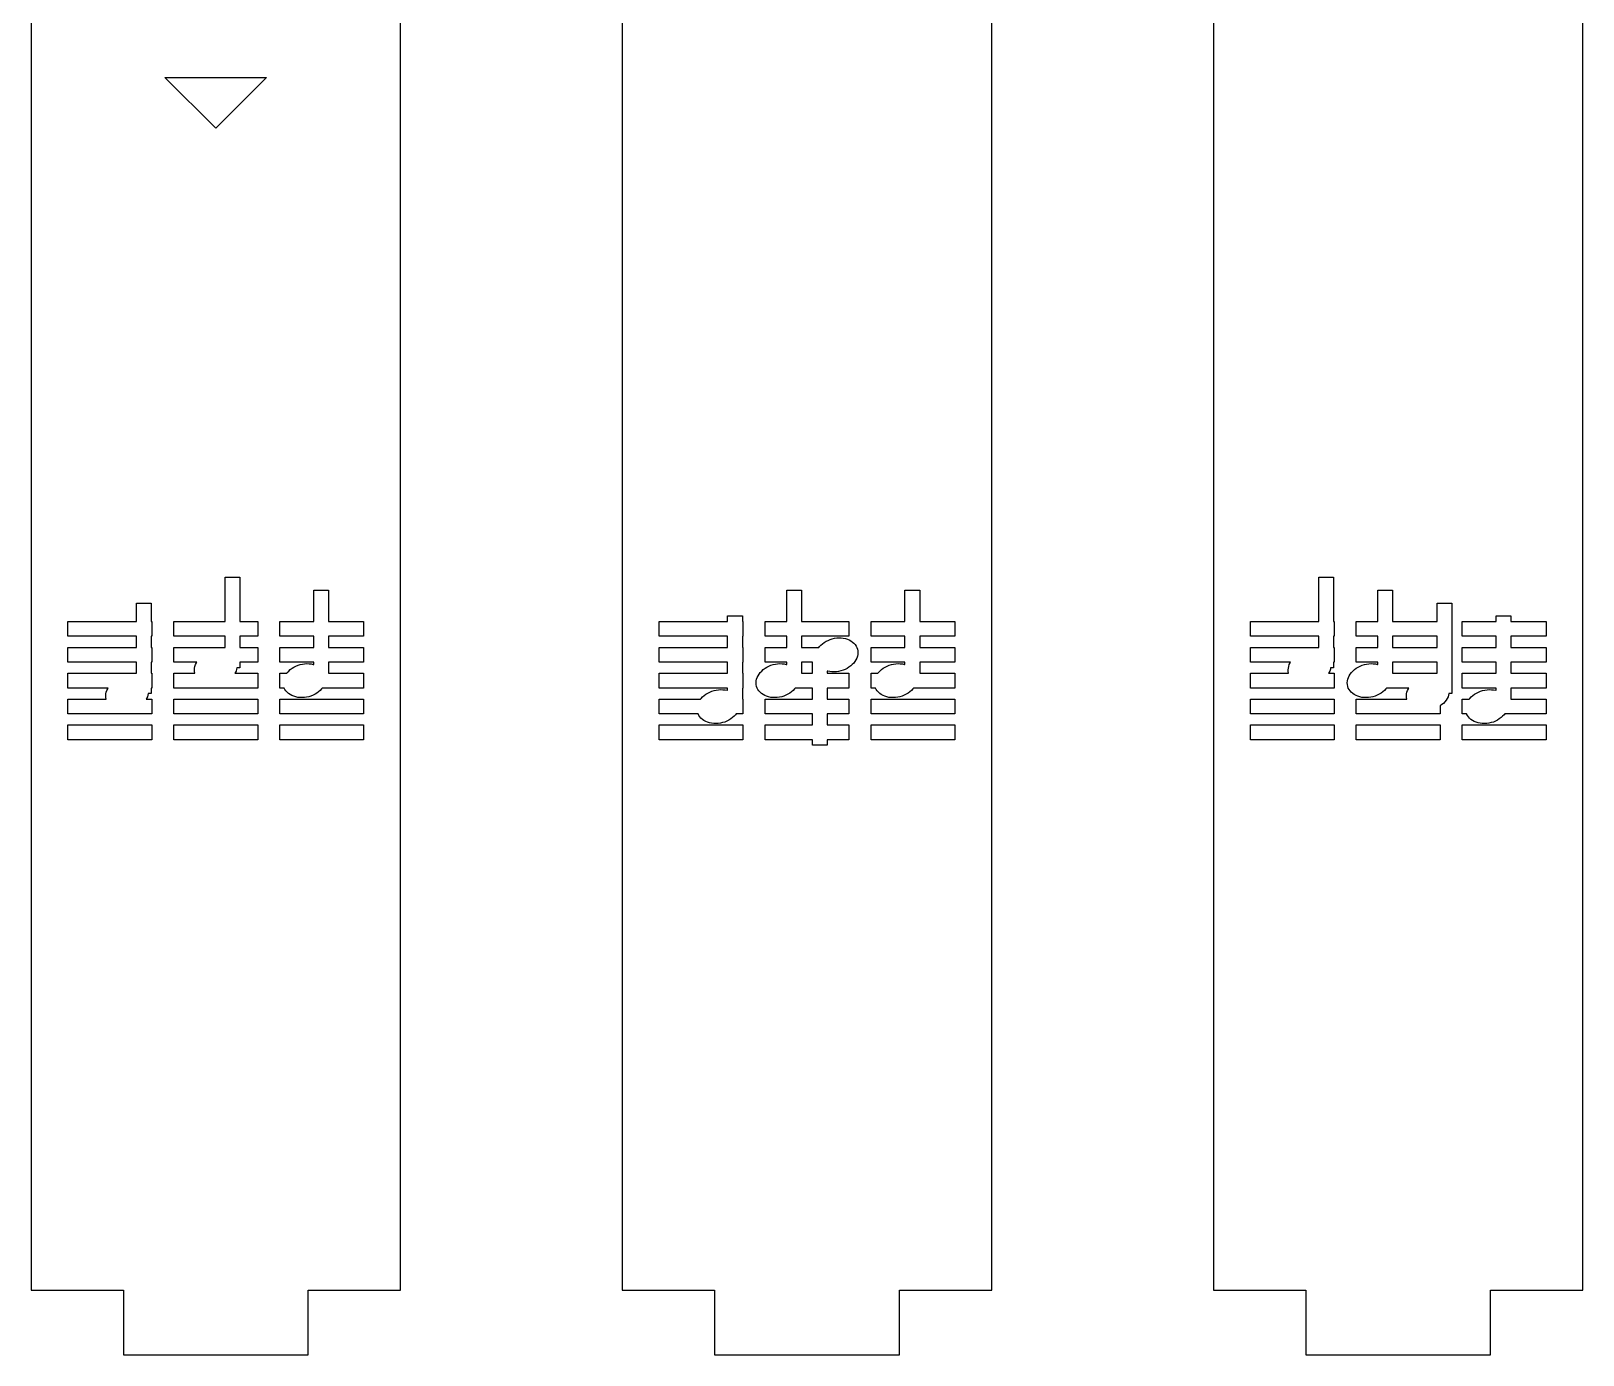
# Model space of a CAD drawing. Header units: metres. Extents: x -12 to 180, y -1275 to 154.
# Drawn here: x 0 to 84, y -1158.5 to -1086.9 of the extents above; entities that cross this region are included whole.
import ezdxf

# ---------------------------------------------------------------- set-up
doc = ezdxf.new("R2010")
doc.units = ezdxf.units.M

msp = doc.modelspace()

# ---------------------------------------------------------------- linework, layer by layer
for p, q in [((0, -1005.03), (0, -1155.03)), ((20, -1155.03), (20, -1005.03)), ((32, -1005.03), (32, -1155.03)), ((52, -1155.03), (52, -1005.03)), ((64, -1005.03), (64, -1155.03)), ((84, -1155.03), (84, -1005.03)), ((7.25, -1089.38), (12.75, -1089.38)), ((10, -1092.13), (7.25, -1089.38)), ((12.75, -1089.38), (10, -1092.13)), ((10.5, -1118.83), (10.5, -1116.43)), ((10.5, -1116.43), (11.3, -1116.43)), ((11.3, -1116.43), (11.3, -1118.83)), ((15.3, -1118.83), (15.3, -1117.13)), ((15.3, -1117.13), (16.1, -1117.13)), ((16.1, -1117.13), (16.1, -1118.83)), ((40.9, -1118.83), (40.9, -1117.13)), ((40.9, -1117.13), (41.7, -1117.13)), ((41.7, -1117.13), (41.7, -1118.83)), ((47.3, -1118.83), (47.3, -1117.13)), ((47.3, -1117.13), (48.1, -1117.13)), ((48.1, -1117.13), (48.1, -1118.83)), ((69.7, -1118.83), (69.7, -1116.43)), ((69.7, -1116.43), (70.5, -1116.43)), ((70.5, -1116.43), (70.5, -1118.83)), ((72.9, -1118.83), (72.9, -1117.13)), ((72.9, -1117.13), (73.7, -1117.13)), ((73.7, -1117.13), (73.7, -1118.83)), ((5.70001, -1118.83), (5.70001, -1117.83)), ((5.70001, -1117.83), (6.5, -1117.83)), ((6.5, -1117.83), (6.5, -1118.83)), ((76.1, -1118.83), (76.1, -1117.83)), ((76.1, -1117.83), (76.9, -1117.83)), ((76.9, -1117.83), (76.9, -1122.73)), ((2, -1119.63), (2, -1118.83)), ((2, -1118.83), (5.70001, -1118.83)), ((6.5, -1118.83), (6.53334, -1118.83)), ((6.53334, -1118.83), (6.53334, -1119.63)), ((7.73334, -1119.63), (7.73334, -1118.83)), ((7.73334, -1118.83), (10.5, -1118.83)), ((11.3, -1118.83), (12.2667, -1118.83)), ((12.2667, -1118.83), (12.2667, -1119.63)), ((13.4667, -1119.63), (13.4667, -1118.83)), ((13.4667, -1118.83), (15.3, -1118.83)), ((16.1, -1118.83), (18, -1118.83)), ((18, -1118.83), (18, -1119.63)), ((34, -1119.63), (34, -1118.83)), ((34, -1118.83), (37.7, -1118.83)), ((37.7, -1118.83), (37.7, -1118.53)), ((37.7, -1118.53), (38.5, -1118.53)), ((38.5, -1118.53), (38.5, -1118.83)), ((38.5, -1118.83), (38.5333, -1118.83)), ((38.5333, -1118.83), (38.5333, -1119.63)), ((39.7333, -1119.63), (39.7333, -1118.83)), ((39.7333, -1118.83), (40.9, -1118.83)), ((41.7, -1118.83), (44.2667, -1118.83)), ((44.2667, -1118.83), (44.2667, -1119.63)), ((45.4667, -1119.63), (45.4667, -1118.83)), ((45.4667, -1118.83), (47.3, -1118.83)), ((48.1, -1118.83), (50, -1118.83)), ((50, -1118.83), (50, -1119.63)), ((66, -1119.63), (66, -1118.83)), ((66, -1118.83), (69.7, -1118.83)), ((70.5, -1118.83), (70.5333, -1118.83)), ((70.5333, -1118.83), (70.5333, -1119.63)), ((71.7333, -1119.63), (71.7333, -1118.83)), ((71.7333, -1118.83), (72.9, -1118.83)), ((73.7, -1118.83), (76.1, -1118.83)), ((77.4667, -1119.63), (77.4667, -1118.83)), ((77.4667, -1118.83), (79.3, -1118.83)), ((79.3, -1118.83), (79.3, -1118.53)), ((79.3, -1118.53), (80.1, -1118.53)), ((80.1, -1118.53), (80.1, -1118.83)), ((80.1, -1118.83), (82, -1118.83)), ((82, -1118.83), (82, -1119.63)), ((5.70001, -1119.63), (2, -1119.63)), ((5.70001, -1120.23), (5.70001, -1119.63)), ((6.53334, -1119.63), (6.5, -1119.63)), ((6.5, -1119.63), (6.5, -1120.23)), ((10.5, -1119.63), (7.73334, -1119.63)), ((10.5, -1120.23), (10.5, -1119.63)), ((12.2667, -1119.63), (11.3, -1119.63)), ((11.3, -1119.63), (11.3, -1120.23)), ((15.3, -1119.63), (13.4667, -1119.63)), ((15.3, -1120.23), (15.3, -1119.63)), ((18, -1119.63), (16.1, -1119.63)), ((16.1, -1119.63), (16.1, -1120.23)), ((37.7, -1119.63), (34, -1119.63)), ((37.7, -1120.23), (37.7, -1119.63)), ((38.5333, -1119.63), (38.5, -1119.63)), ((38.5, -1119.63), (38.5, -1120.23)), ((40.9, -1119.63), (39.7333, -1119.63)), ((40.9, -1120.23), (40.9, -1119.63)), ((44.2667, -1119.63), (41.7, -1119.63)), ((41.7, -1119.63), (41.7, -1120.23)), ((43.4865, -1119.74), (43.6071, -1119.72)), ((43.6071, -1119.72), (43.7277, -1119.71)), ((43.7277, -1119.71), (43.8468, -1119.72)), ((43.8468, -1119.72), (43.9633, -1119.73)), ((47.3, -1119.63), (45.4667, -1119.63)), ((47.3, -1120.23), (47.3, -1119.63)), ((50, -1119.63), (48.1, -1119.63)), ((48.1, -1119.63), (48.1, -1120.23)), ((69.7, -1119.63), (66, -1119.63)), ((69.7, -1120.23), (69.7, -1119.63)), ((70.5333, -1119.63), (70.5, -1119.63)), ((70.5, -1119.63), (70.5, -1120.23)), ((72.9, -1119.63), (71.7333, -1119.63)), ((72.9, -1120.23), (72.9, -1119.63)), ((76.1, -1119.63), (73.7, -1119.63)), ((73.7, -1119.63), (73.7, -1120.23)), ((76.1, -1120.23), (76.1, -1119.63)), ((79.3, -1119.63), (77.4667, -1119.63)), ((79.3, -1120.23), (79.3, -1119.63)), ((82, -1119.63), (80.1, -1119.63)), ((80.1, -1119.63), (80.1, -1120.23)), ((2, -1121.03), (2, -1120.23)), ((2, -1120.23), (5.70001, -1120.23)), ((6.5, -1120.23), (6.53334, -1120.23)), ((6.53334, -1120.23), (6.53334, -1121.03)), ((7.73334, -1121.03), (7.73334, -1120.23)), ((7.73334, -1120.23), (10.5, -1120.23)), ((11.3, -1120.23), (12.2667, -1120.23)), ((12.2667, -1120.23), (12.2667, -1121.03)), ((13.4667, -1121.03), (13.4667, -1120.23)), ((13.4667, -1120.23), (15.3, -1120.23)), ((16.1, -1120.23), (18, -1120.23)), ((18, -1120.23), (18, -1121.03)), ((34, -1121.03), (34, -1120.23)), ((34, -1120.23), (37.7, -1120.23)), ((38.5, -1120.23), (38.5333, -1120.23)), ((38.5333, -1120.23), (38.5333, -1121.03)), ((39.7333, -1121.03), (39.7333, -1120.23)), ((39.7333, -1120.23), (40.9, -1120.23)), ((41.7, -1120.23), (42.6375, -1120.23)), ((42.6375, -1120.23), (42.6707, -1120.19)), ((42.6707, -1120.19), (42.7473, -1120.11)), ((42.7473, -1120.11), (42.8332, -1120.03)), ((42.8332, -1120.03), (42.9275, -1119.96)), ((42.9275, -1119.96), (43.0292, -1119.9)), ((43.0292, -1119.9), (43.1372, -1119.85)), ((43.1372, -1119.85), (43.2502, -1119.8)), ((43.2502, -1119.8), (43.3671, -1119.76)), ((43.3671, -1119.76), (43.4865, -1119.74)), ((43.9633, -1119.73), (44.0758, -1119.75)), ((44.0758, -1119.75), (44.1831, -1119.78)), ((44.1831, -1119.78), (44.284, -1119.83)), ((44.284, -1119.83), (44.3774, -1119.88)), ((44.3774, -1119.88), (44.4622, -1119.94)), ((44.4622, -1119.94), (44.5377, -1120)), ((44.5377, -1120), (44.6028, -1120.08)), ((44.6028, -1120.08), (44.657, -1120.16)), ((44.657, -1120.16), (44.6996, -1120.24)), ((44.6996, -1120.24), (44.7301, -1120.33)), ((44.7301, -1120.33), (44.7483, -1120.42)), ((44.7538, -1120.52), (44.7468, -1120.61)), ((44.7483, -1120.42), (44.7538, -1120.52)), ((45.4667, -1121.03), (45.4667, -1120.23)), ((45.4667, -1120.23), (47.3, -1120.23)), ((48.1, -1120.23), (50, -1120.23)), ((50, -1120.23), (50, -1121.03)), ((66, -1121.03), (66, -1120.23)), ((66, -1120.23), (69.7, -1120.23)), ((70.5, -1120.23), (70.5333, -1120.23)), ((70.5333, -1120.23), (70.5333, -1121.03)), ((71.7333, -1121.03), (71.7333, -1120.23)), ((71.7333, -1120.23), (72.9, -1120.23)), ((73.7, -1120.23), (76.1, -1120.23)), ((77.4667, -1121.03), (77.4667, -1120.23)), ((77.4667, -1120.23), (79.3, -1120.23)), ((80.1, -1120.23), (82, -1120.23)), ((82, -1120.23), (82, -1121.03)), ((5.70001, -1121.03), (2, -1121.03)), ((5.70001, -1121.63), (5.70001, -1121.03)), ((6.53334, -1121.03), (6.5, -1121.03)), ((6.5, -1121.03), (6.5, -1121.63)), ((8.9696, -1121.03), (7.73334, -1121.03)), ((8.84615, -1121.45), (8.85321, -1121.35)), ((8.85321, -1121.35), (8.87283, -1121.26)), ((8.87283, -1121.26), (8.90482, -1121.16)), ((8.90482, -1121.16), (8.94879, -1121.07)), ((8.94879, -1121.07), (8.9696, -1121.03)), ((11.1429, -1121.33), (11.1272, -1121.41)), ((11.3, -1121.33), (11.1429, -1121.33)), ((12.2667, -1121.03), (11.3, -1121.03)), ((11.3, -1121.03), (11.3, -1121.33)), ((15.3, -1121.03), (13.4667, -1121.03)), ((14.0332, -1121.43), (14.1275, -1121.36)), ((14.1275, -1121.36), (14.2292, -1121.3)), ((14.2292, -1121.3), (14.3372, -1121.25)), ((14.3372, -1121.25), (14.4502, -1121.2)), ((14.4502, -1121.2), (14.5671, -1121.16)), ((14.5671, -1121.16), (14.6865, -1121.14)), ((14.6865, -1121.14), (14.8071, -1121.12)), ((14.8071, -1121.12), (14.9277, -1121.11)), ((14.9277, -1121.11), (15.0468, -1121.12)), ((15.0468, -1121.12), (15.1633, -1121.13)), ((15.1633, -1121.13), (15.2758, -1121.15)), ((15.2758, -1121.15), (15.3, -1121.16)), ((15.3, -1121.16), (15.3, -1121.03)), ((18, -1121.03), (16.1, -1121.03)), ((16.1, -1121.03), (16.1, -1121.63)), ((37.7, -1121.03), (34, -1121.03)), ((37.7, -1121.63), (37.7, -1121.03)), ((38.5333, -1121.03), (38.5, -1121.03)), ((38.5, -1121.03), (38.5, -1121.63)), ((39.6332, -1121.43), (39.7276, -1121.36)), ((39.7276, -1121.36), (39.8293, -1121.3)), ((40.9, -1121.03), (39.7333, -1121.03)), ((39.8293, -1121.3), (39.9372, -1121.25)), ((39.9372, -1121.25), (40.0502, -1121.2)), ((40.0502, -1121.2), (40.1671, -1121.16)), ((40.1671, -1121.16), (40.2865, -1121.14)), ((40.2865, -1121.14), (40.4071, -1121.12)), ((40.4071, -1121.12), (40.5277, -1121.11)), ((40.5277, -1121.11), (40.6469, -1121.12)), ((40.6469, -1121.12), (40.7633, -1121.13)), ((40.7633, -1121.13), (40.8758, -1121.15)), ((40.8758, -1121.15), (40.9, -1121.16)), ((40.9, -1121.16), (40.9, -1121.03)), ((42.3, -1121.03), (41.7, -1121.03)), ((41.7, -1121.03), (41.7, -1121.63)), ((42.3, -1121.63), (42.3, -1121.03)), ((44.1707, -1121.37), (44.0628, -1121.42)), ((44.2724, -1121.3), (44.1707, -1121.37)), ((44.3668, -1121.23), (44.2724, -1121.3)), ((44.4527, -1121.16), (44.3668, -1121.23)), ((44.5293, -1121.08), (44.4527, -1121.16)), ((44.5957, -1120.99), (44.5293, -1121.08)), ((44.6512, -1120.9), (44.5957, -1120.99)), ((44.6952, -1120.81), (44.6512, -1120.9)), ((44.7272, -1120.71), (44.6952, -1120.81)), ((44.7468, -1120.61), (44.7272, -1120.71)), ((47.3, -1121.03), (45.4667, -1121.03)), ((46.0332, -1121.43), (46.1275, -1121.36)), ((46.1275, -1121.36), (46.2292, -1121.3)), ((46.2292, -1121.3), (46.3372, -1121.25)), ((46.3372, -1121.25), (46.4502, -1121.2)), ((46.4502, -1121.2), (46.5671, -1121.16)), ((46.5671, -1121.16), (46.6865, -1121.14)), ((46.6865, -1121.14), (46.8071, -1121.12)), ((46.8071, -1121.12), (46.9277, -1121.11)), ((46.9277, -1121.11), (47.0468, -1121.12)), ((47.0468, -1121.12), (47.1633, -1121.13)), ((47.1633, -1121.13), (47.2758, -1121.15)), ((47.2758, -1121.15), (47.3, -1121.16)), ((47.3, -1121.16), (47.3, -1121.03)), ((50, -1121.03), (48.1, -1121.03)), ((48.1, -1121.03), (48.1, -1121.63)), ((68.1696, -1121.03), (66, -1121.03)), ((68.0462, -1121.45), (68.0532, -1121.35)), ((68.0532, -1121.35), (68.0728, -1121.26)), ((68.0728, -1121.26), (68.1048, -1121.16)), ((68.1048, -1121.16), (68.1488, -1121.07)), ((68.1488, -1121.07), (68.1696, -1121.03)), ((70.3429, -1121.33), (70.3272, -1121.41)), ((70.5, -1121.33), (70.3429, -1121.33)), ((70.5333, -1121.03), (70.5, -1121.03)), ((70.5, -1121.03), (70.5, -1121.33)), ((71.6332, -1121.43), (71.7276, -1121.36)), ((71.7276, -1121.36), (71.8293, -1121.3)), ((72.9, -1121.03), (71.7333, -1121.03)), ((71.8293, -1121.3), (71.9372, -1121.25)), ((71.9372, -1121.25), (72.0502, -1121.2)), ((72.0502, -1121.2), (72.1671, -1121.16)), ((72.1671, -1121.16), (72.2865, -1121.14)), ((72.2865, -1121.14), (72.4071, -1121.12)), ((72.4071, -1121.12), (72.5277, -1121.11)), ((72.5277, -1121.11), (72.6469, -1121.12)), ((72.6469, -1121.12), (72.7633, -1121.13)), ((72.7633, -1121.13), (72.8758, -1121.15)), ((72.8758, -1121.15), (72.9, -1121.16)), ((72.9, -1121.16), (72.9, -1121.03)), ((76.1, -1121.03), (73.7, -1121.03)), ((73.7, -1121.03), (73.7, -1121.63)), ((76.1, -1121.63), (76.1, -1121.03)), ((79.3, -1121.03), (77.4667, -1121.03)), ((79.3, -1121.63), (79.3, -1121.03)), ((82, -1121.03), (80.1, -1121.03)), ((80.1, -1121.03), (80.1, -1121.63)), ((2, -1122.43), (2, -1121.63)), ((2, -1121.63), (5.70001, -1121.63)), ((6.5, -1121.63), (6.53334, -1121.63)), ((6.53334, -1121.63), (6.53334, -1122.43)), ((7.73334, -1122.43), (7.73334, -1121.63)), ((7.73334, -1121.63), (8.86932, -1121.63)), ((8.85172, -1121.54), (8.84615, -1121.45)), ((8.86932, -1121.63), (8.85172, -1121.54)), ((11.0512, -1121.6), (11.0304, -1121.63)), ((11.0304, -1121.63), (12.2667, -1121.63)), ((11.0952, -1121.51), (11.0512, -1121.6)), ((11.1272, -1121.41), (11.0952, -1121.51)), ((12.2667, -1121.63), (12.2667, -1122.43)), ((13.4667, -1122.43), (13.4667, -1121.63)), ((13.4667, -1121.63), (13.8374, -1121.63)), ((13.8374, -1121.63), (13.8707, -1121.59)), ((13.8707, -1121.59), (13.9473, -1121.51)), ((13.9473, -1121.51), (14.0332, -1121.43)), ((16.1, -1121.63), (18, -1121.63)), ((18, -1121.63), (18, -1122.43)), ((34, -1122.43), (34, -1121.63)), ((34, -1121.63), (37.7, -1121.63)), ((38.5, -1121.63), (38.5333, -1121.63)), ((38.5333, -1121.63), (38.5333, -1122.43)), ((39.2462, -1122.15), (39.2532, -1122.05)), ((39.2517, -1122.24), (39.2462, -1122.15)), ((39.2699, -1122.34), (39.2517, -1122.24)), ((39.2532, -1122.05), (39.2728, -1121.96)), ((39.2728, -1121.96), (39.3048, -1121.86)), ((39.3048, -1121.86), (39.3488, -1121.77)), ((39.3488, -1121.77), (39.4043, -1121.68)), ((39.4043, -1121.68), (39.4707, -1121.59)), ((39.4707, -1121.59), (39.5473, -1121.51)), ((39.5473, -1121.51), (39.6332, -1121.43)), ((41.7, -1121.63), (42.3, -1121.63)), ((43.1242, -1121.51), (43.1, -1121.51)), ((43.1, -1121.51), (43.1, -1121.63)), ((43.1, -1121.63), (44.2667, -1121.63)), ((43.2367, -1121.54), (43.1242, -1121.51)), ((43.3531, -1121.55), (43.2367, -1121.54)), ((43.4723, -1121.55), (43.3531, -1121.55)), ((43.5929, -1121.55), (43.4723, -1121.55)), ((43.7135, -1121.53), (43.5929, -1121.55)), ((43.8329, -1121.5), (43.7135, -1121.53)), ((43.9498, -1121.47), (43.8329, -1121.5)), ((44.0628, -1121.42), (43.9498, -1121.47)), ((44.2667, -1121.63), (44.2667, -1122.43)), ((45.4667, -1122.43), (45.4667, -1121.63)), ((45.4667, -1121.63), (45.8374, -1121.63)), ((45.8374, -1121.63), (45.8707, -1121.59)), ((45.8707, -1121.59), (45.9473, -1121.51)), ((45.9473, -1121.51), (46.0332, -1121.43)), ((48.1, -1121.63), (50, -1121.63)), ((50, -1121.63), (50, -1122.43)), ((66, -1122.43), (66, -1121.63)), ((66, -1121.63), (68.0693, -1121.63)), ((68.0517, -1121.54), (68.0462, -1121.45)), ((68.0693, -1121.63), (68.0517, -1121.54)), ((70.2512, -1121.6), (70.2304, -1121.63)), ((70.2304, -1121.63), (70.5333, -1121.63)), ((70.2952, -1121.51), (70.2512, -1121.6)), ((70.3272, -1121.41), (70.2952, -1121.51)), ((70.5333, -1121.63), (70.5333, -1122.43)), ((71.2462, -1122.15), (71.2532, -1122.05)), ((71.2517, -1122.24), (71.2462, -1122.15)), ((71.2699, -1122.34), (71.2517, -1122.24)), ((71.2532, -1122.05), (71.2728, -1121.96)), ((71.2728, -1121.96), (71.3048, -1121.86)), ((71.3048, -1121.86), (71.3488, -1121.77)), ((71.3488, -1121.77), (71.4043, -1121.68)), ((71.4043, -1121.68), (71.4707, -1121.59)), ((71.4707, -1121.59), (71.5473, -1121.51)), ((71.5473, -1121.51), (71.6332, -1121.43)), ((73.7, -1121.63), (76.1, -1121.63)), ((77.4667, -1122.43), (77.4667, -1121.63)), ((77.4667, -1121.63), (79.3, -1121.63)), ((80.1, -1121.63), (82, -1121.63)), ((82, -1121.63), (82, -1122.43)), ((4.16962, -1122.43), (2, -1122.43)), ((2, -1123.83), (2, -1123.03)), ((2, -1123.03), (4.06934, -1123.03)), ((4.04616, -1122.85), (4.05322, -1122.75)), ((4.05173, -1122.94), (4.04616, -1122.85)), ((4.06934, -1123.03), (4.05173, -1122.94)), ((4.05322, -1122.75), (4.07285, -1122.66)), ((4.07285, -1122.66), (4.10483, -1122.56)), ((4.10483, -1122.56), (4.1488, -1122.47)), ((4.1488, -1122.47), (4.16962, -1122.43)), ((6.25122, -1123), (6.23041, -1123.03)), ((6.23041, -1123.03), (6.53334, -1123.03)), ((6.2952, -1122.91), (6.25122, -1123)), ((6.32718, -1122.81), (6.2952, -1122.91)), ((6.34286, -1122.73), (6.32718, -1122.81)), ((6.5, -1122.73), (6.34286, -1122.73)), ((6.53334, -1122.43), (6.5, -1122.43)), ((6.5, -1122.43), (6.5, -1122.73)), ((6.53334, -1123.03), (6.53334, -1123.83)), ((12.2667, -1122.43), (7.73334, -1122.43)), ((7.73334, -1123.83), (7.73334, -1123.03)), ((7.73334, -1123.03), (12.2667, -1123.03)), ((12.2667, -1123.03), (12.2667, -1123.83)), ((13.7044, -1122.43), (13.4667, -1122.43)), ((13.4667, -1123.83), (13.4667, -1123.03)), ((13.4667, -1123.03), (18, -1123.03)), ((13.743, -1122.51), (13.7044, -1122.43)), ((13.7971, -1122.59), (13.743, -1122.51)), ((13.8623, -1122.66), (13.7971, -1122.59)), ((13.9377, -1122.73), (13.8623, -1122.66)), ((14.0226, -1122.79), (13.9377, -1122.73)), ((14.116, -1122.84), (14.0226, -1122.79)), ((14.2169, -1122.88), (14.116, -1122.84)), ((14.3242, -1122.91), (14.2169, -1122.88)), ((14.4367, -1122.94), (14.3242, -1122.91)), ((14.5531, -1122.95), (14.4367, -1122.94)), ((14.6723, -1122.95), (14.5531, -1122.95)), ((14.7929, -1122.95), (14.6723, -1122.95)), ((14.9135, -1122.93), (14.7929, -1122.95)), ((15.0329, -1122.9), (14.9135, -1122.93)), ((15.1498, -1122.87), (15.0329, -1122.9)), ((15.2628, -1122.82), (15.1498, -1122.87)), ((15.3707, -1122.77), (15.2628, -1122.82)), ((15.4724, -1122.7), (15.3707, -1122.77)), ((15.5668, -1122.63), (15.4724, -1122.7)), ((15.6527, -1122.56), (15.5668, -1122.63)), ((15.7293, -1122.48), (15.6527, -1122.56)), ((15.7625, -1122.43), (15.7293, -1122.48)), ((18, -1122.43), (15.7625, -1122.43)), ((18, -1123.03), (18, -1123.83)), ((37.7, -1122.43), (34, -1122.43)), ((34, -1123.83), (34, -1123.03)), ((34, -1123.03), (36.2375, -1123.03)), ((36.2375, -1123.03), (36.2707, -1122.99)), ((36.2707, -1122.99), (36.3473, -1122.91)), ((36.3473, -1122.91), (36.4332, -1122.83)), ((36.4332, -1122.83), (36.5276, -1122.76)), ((36.5276, -1122.76), (36.6293, -1122.7)), ((36.6293, -1122.7), (36.7372, -1122.65)), ((36.7372, -1122.65), (36.8502, -1122.6)), ((36.8502, -1122.6), (36.9671, -1122.56)), ((36.9671, -1122.56), (37.0865, -1122.54)), ((37.0865, -1122.54), (37.2071, -1122.52)), ((37.2071, -1122.52), (37.3277, -1122.51)), ((37.3277, -1122.51), (37.4469, -1122.52)), ((37.4469, -1122.52), (37.5633, -1122.53)), ((37.5633, -1122.53), (37.6758, -1122.55)), ((37.6758, -1122.55), (37.7, -1122.56)), ((37.7, -1122.56), (37.7, -1122.43)), ((38.5333, -1122.43), (38.5, -1122.43)), ((38.5, -1122.43), (38.5, -1123.03)), ((38.5, -1123.03), (38.5333, -1123.03)), ((38.5333, -1123.03), (38.5333, -1123.83)), ((39.3004, -1122.43), (39.2699, -1122.34)), ((39.343, -1122.51), (39.3004, -1122.43)), ((39.3972, -1122.59), (39.343, -1122.51)), ((39.4623, -1122.66), (39.3972, -1122.59)), ((39.5378, -1122.73), (39.4623, -1122.66)), ((39.6226, -1122.79), (39.5378, -1122.73)), ((39.716, -1122.84), (39.6226, -1122.79)), ((39.8169, -1122.88), (39.716, -1122.84)), ((39.7333, -1123.83), (39.7333, -1123.03)), ((39.7333, -1123.03), (42.3, -1123.03)), ((39.9242, -1122.91), (39.8169, -1122.88)), ((40.0367, -1122.94), (39.9242, -1122.91)), ((40.1532, -1122.95), (40.0367, -1122.94)), ((40.2723, -1122.95), (40.1532, -1122.95)), ((40.3929, -1122.95), (40.2723, -1122.95)), ((40.5135, -1122.93), (40.3929, -1122.95)), ((40.6329, -1122.9), (40.5135, -1122.93)), ((40.7498, -1122.87), (40.6329, -1122.9)), ((40.8628, -1122.82), (40.7498, -1122.87)), ((40.9708, -1122.77), (40.8628, -1122.82)), ((41.0725, -1122.7), (40.9708, -1122.77)), ((41.1668, -1122.63), (41.0725, -1122.7)), ((41.2527, -1122.56), (41.1668, -1122.63)), ((41.3293, -1122.48), (41.2527, -1122.56)), ((41.3625, -1122.43), (41.3293, -1122.48)), ((42.3, -1122.43), (41.3625, -1122.43)), ((42.3, -1123.03), (42.3, -1122.43)), ((44.2667, -1122.43), (43.1, -1122.43)), ((43.1, -1122.43), (43.1, -1123.03)), ((43.1, -1123.03), (44.2667, -1123.03)), ((44.2667, -1123.03), (44.2667, -1123.83)), ((45.7044, -1122.43), (45.4667, -1122.43)), ((45.4667, -1123.83), (45.4667, -1123.03)), ((45.4667, -1123.03), (50, -1123.03)), ((45.743, -1122.51), (45.7044, -1122.43)), ((45.7971, -1122.59), (45.743, -1122.51)), ((45.8623, -1122.66), (45.7971, -1122.59)), ((45.9377, -1122.73), (45.8623, -1122.66)), ((46.0226, -1122.79), (45.9377, -1122.73)), ((46.116, -1122.84), (46.0226, -1122.79)), ((46.2169, -1122.88), (46.116, -1122.84)), ((46.3242, -1122.91), (46.2169, -1122.88)), ((46.4367, -1122.94), (46.3242, -1122.91)), ((46.5531, -1122.95), (46.4367, -1122.94)), ((46.6723, -1122.95), (46.5531, -1122.95)), ((46.7929, -1122.95), (46.6723, -1122.95)), ((46.9135, -1122.93), (46.7929, -1122.95)), ((47.0329, -1122.9), (46.9135, -1122.93)), ((47.1498, -1122.87), (47.0329, -1122.9)), ((47.2628, -1122.82), (47.1498, -1122.87)), ((47.3707, -1122.77), (47.2628, -1122.82)), ((47.4724, -1122.7), (47.3707, -1122.77)), ((47.5668, -1122.63), (47.4724, -1122.7)), ((47.6527, -1122.56), (47.5668, -1122.63)), ((47.7293, -1122.48), (47.6527, -1122.56)), ((47.7625, -1122.43), (47.7293, -1122.48)), ((50, -1122.43), (47.7625, -1122.43)), ((50, -1123.03), (50, -1123.83)), ((70.5333, -1122.43), (66, -1122.43)), ((66, -1123.83), (66, -1123.03)), ((66, -1123.03), (70.5333, -1123.03)), ((70.5333, -1123.03), (70.5333, -1123.83)), ((71.3004, -1122.43), (71.2699, -1122.34)), ((71.343, -1122.51), (71.3004, -1122.43)), ((71.3972, -1122.59), (71.343, -1122.51)), ((71.4623, -1122.66), (71.3972, -1122.59)), ((71.5378, -1122.73), (71.4623, -1122.66)), ((71.6226, -1122.79), (71.5378, -1122.73)), ((71.716, -1122.84), (71.6226, -1122.79)), ((71.8169, -1122.88), (71.716, -1122.84)), ((71.7333, -1123.83), (71.7333, -1123.03)), ((71.7333, -1123.03), (74.4693, -1123.03)), ((71.9242, -1122.91), (71.8169, -1122.88)), ((72.0367, -1122.94), (71.9242, -1122.91)), ((72.1532, -1122.95), (72.0367, -1122.94)), ((72.2723, -1122.95), (72.1532, -1122.95)), ((72.3929, -1122.95), (72.2723, -1122.95)), ((72.5135, -1122.93), (72.3929, -1122.95)), ((72.6329, -1122.9), (72.5135, -1122.93)), ((72.7498, -1122.87), (72.6329, -1122.9)), ((72.8628, -1122.82), (72.7498, -1122.87)), ((72.9708, -1122.77), (72.8628, -1122.82)), ((73.0725, -1122.7), (72.9708, -1122.77)), ((73.1668, -1122.63), (73.0725, -1122.7)), ((73.2527, -1122.56), (73.1668, -1122.63)), ((73.3293, -1122.48), (73.2527, -1122.56)), ((73.3625, -1122.43), (73.3293, -1122.48)), ((74.5696, -1122.43), (73.3625, -1122.43)), ((74.4461, -1122.85), (74.4532, -1122.75)), ((74.4517, -1122.94), (74.4461, -1122.85)), ((74.4693, -1123.03), (74.4517, -1122.94)), ((74.4532, -1122.75), (74.4728, -1122.66)), ((74.4728, -1122.66), (74.5048, -1122.56)), ((74.5048, -1122.56), (74.5488, -1122.47)), ((74.5488, -1122.47), (74.5696, -1122.43)), ((76.6512, -1123), (76.5957, -1123.09)), ((76.6952, -1122.91), (76.6512, -1123)), ((76.7272, -1122.81), (76.6952, -1122.91)), ((76.7428, -1122.73), (76.7272, -1122.81)), ((76.9, -1122.73), (76.7428, -1122.73)), ((79.3, -1122.43), (77.4667, -1122.43)), ((77.4667, -1123.83), (77.4667, -1123.03)), ((77.4667, -1123.03), (77.8374, -1123.03)), ((77.8374, -1123.03), (77.8707, -1122.99)), ((77.8707, -1122.99), (77.9473, -1122.91)), ((77.9473, -1122.91), (78.0332, -1122.83)), ((78.0332, -1122.83), (78.1275, -1122.76)), ((78.1275, -1122.76), (78.2292, -1122.7)), ((78.2292, -1122.7), (78.3372, -1122.65)), ((78.3372, -1122.65), (78.4502, -1122.6)), ((78.4502, -1122.6), (78.5671, -1122.56)), ((78.5671, -1122.56), (78.6865, -1122.54)), ((78.6865, -1122.54), (78.8071, -1122.52)), ((78.8071, -1122.52), (78.9277, -1122.51)), ((78.9277, -1122.51), (79.0468, -1122.52)), ((79.0468, -1122.52), (79.1633, -1122.53)), ((79.1633, -1122.53), (79.2758, -1122.55)), ((79.2758, -1122.55), (79.3, -1122.56)), ((79.3, -1122.56), (79.3, -1122.43)), ((82, -1122.43), (80.1, -1122.43)), ((80.1, -1122.43), (80.1, -1123.03)), ((80.1, -1123.03), (82, -1123.03)), ((82, -1123.03), (82, -1123.83)), ((6.53334, -1123.83), (2, -1123.83)), ((12.2667, -1123.83), (7.73334, -1123.83)), ((18, -1123.83), (13.4667, -1123.83)), ((36.1044, -1123.83), (34, -1123.83)), ((36.143, -1123.91), (36.1044, -1123.83)), ((36.1972, -1123.99), (36.143, -1123.91)), ((38.1293, -1123.88), (38.0527, -1123.96)), ((38.1626, -1123.83), (38.1293, -1123.88)), ((38.5333, -1123.83), (38.1626, -1123.83)), ((42.3, -1123.83), (39.7333, -1123.83)), ((42.3, -1124.43), (42.3, -1123.83)), ((44.2667, -1123.83), (43.1, -1123.83)), ((43.1, -1123.83), (43.1, -1124.43)), ((50, -1123.83), (45.4667, -1123.83)), ((70.5333, -1123.83), (66, -1123.83)), ((76.2667, -1123.83), (71.7333, -1123.83)), ((76.2724, -1123.4), (76.2667, -1123.41)), ((76.2667, -1123.41), (76.2667, -1123.83)), ((76.3668, -1123.33), (76.2724, -1123.4)), ((76.4527, -1123.26), (76.3668, -1123.33)), ((76.5293, -1123.18), (76.4527, -1123.26)), ((76.5957, -1123.09), (76.5293, -1123.18)), ((77.7044, -1123.83), (77.4667, -1123.83)), ((77.743, -1123.91), (77.7044, -1123.83)), ((77.7971, -1123.99), (77.743, -1123.91)), ((79.7293, -1123.88), (79.6527, -1123.96)), ((79.7625, -1123.83), (79.7293, -1123.88)), ((82, -1123.83), (79.7625, -1123.83)), ((2, -1125.23), (2, -1124.43)), ((2, -1124.43), (6.53334, -1124.43)), ((6.53334, -1124.43), (6.53334, -1125.23)), ((7.73334, -1125.23), (7.73334, -1124.43)), ((7.73334, -1124.43), (12.2667, -1124.43)), ((12.2667, -1124.43), (12.2667, -1125.23)), ((13.4667, -1125.23), (13.4667, -1124.43)), ((13.4667, -1124.43), (18, -1124.43)), ((18, -1124.43), (18, -1125.23)), ((34, -1125.23), (34, -1124.43)), ((34, -1124.43), (38.5333, -1124.43)), ((36.2623, -1124.06), (36.1972, -1123.99)), ((36.3378, -1124.13), (36.2623, -1124.06)), ((36.4226, -1124.19), (36.3378, -1124.13)), ((36.516, -1124.24), (36.4226, -1124.19)), ((36.6169, -1124.28), (36.516, -1124.24)), ((36.7242, -1124.31), (36.6169, -1124.28)), ((36.8367, -1124.34), (36.7242, -1124.31)), ((36.9532, -1124.35), (36.8367, -1124.34)), ((37.0723, -1124.35), (36.9532, -1124.35)), ((37.1929, -1124.35), (37.0723, -1124.35)), ((37.3135, -1124.33), (37.1929, -1124.35)), ((37.4329, -1124.3), (37.3135, -1124.33)), ((37.5498, -1124.27), (37.4329, -1124.3)), ((37.6628, -1124.22), (37.5498, -1124.27)), ((37.7708, -1124.17), (37.6628, -1124.22)), ((37.8725, -1124.1), (37.7708, -1124.17)), ((37.9668, -1124.03), (37.8725, -1124.1)), ((38.0527, -1123.96), (37.9668, -1124.03)), ((38.5333, -1124.43), (38.5333, -1125.23)), ((39.7333, -1125.23), (39.7333, -1124.43)), ((39.7333, -1124.43), (42.3, -1124.43)), ((43.1, -1124.43), (44.2667, -1124.43)), ((44.2667, -1124.43), (44.2667, -1125.23)), ((45.4667, -1125.23), (45.4667, -1124.43)), ((45.4667, -1124.43), (50, -1124.43)), ((50, -1124.43), (50, -1125.23)), ((66, -1125.23), (66, -1124.43)), ((66, -1124.43), (70.5333, -1124.43)), ((70.5333, -1124.43), (70.5333, -1125.23)), ((71.7333, -1125.23), (71.7333, -1124.43)), ((71.7333, -1124.43), (76.2667, -1124.43)), ((76.2667, -1124.43), (76.2667, -1125.23)), ((77.4667, -1125.23), (77.4667, -1124.43)), ((77.4667, -1124.43), (82, -1124.43)), ((77.8623, -1124.06), (77.7971, -1123.99)), ((77.9377, -1124.13), (77.8623, -1124.06)), ((78.0226, -1124.19), (77.9377, -1124.13)), ((78.116, -1124.24), (78.0226, -1124.19)), ((78.2169, -1124.28), (78.116, -1124.24)), ((78.3242, -1124.31), (78.2169, -1124.28)), ((78.4367, -1124.34), (78.3242, -1124.31)), ((78.5531, -1124.35), (78.4367, -1124.34)), ((78.6723, -1124.35), (78.5531, -1124.35)), ((78.7929, -1124.35), (78.6723, -1124.35)), ((78.9135, -1124.33), (78.7929, -1124.35)), ((79.0329, -1124.3), (78.9135, -1124.33)), ((79.1498, -1124.27), (79.0329, -1124.3)), ((79.2628, -1124.22), (79.1498, -1124.27)), ((79.3707, -1124.17), (79.2628, -1124.22)), ((79.4724, -1124.1), (79.3707, -1124.17)), ((79.5668, -1124.03), (79.4724, -1124.1)), ((79.6527, -1123.96), (79.5668, -1124.03)), ((82, -1124.43), (82, -1125.23)), ((6.53334, -1125.23), (2, -1125.23)), ((12.2667, -1125.23), (7.73334, -1125.23)), ((18, -1125.23), (13.4667, -1125.23)), ((38.5333, -1125.23), (34, -1125.23)), ((42.3, -1125.23), (39.7333, -1125.23)), ((42.3, -1125.53), (42.3, -1125.23)), ((43.1, -1125.53), (42.3, -1125.53)), ((44.2667, -1125.23), (43.1, -1125.23)), ((43.1, -1125.23), (43.1, -1125.53)), ((50, -1125.23), (45.4667, -1125.23)), ((70.5333, -1125.23), (66, -1125.23)), ((76.2667, -1125.23), (71.7333, -1125.23)), ((82, -1125.23), (77.4667, -1125.23)), ((0, -1155.03), (5, -1155.03)), ((5, -1155.03), (5, -1158.53)), ((15, -1155.03), (20, -1155.03)), ((15, -1158.53), (15, -1155.03)), ((32, -1155.03), (37, -1155.03)), ((37, -1155.03), (37, -1158.53)), ((47, -1155.03), (52, -1155.03)), ((47, -1158.53), (47, -1155.03)), ((64, -1155.03), (69, -1155.03)), ((69, -1155.03), (69, -1158.53)), ((79, -1155.03), (84, -1155.03)), ((79, -1158.53), (79, -1155.03)), ((5, -1158.53), (15, -1158.53)), ((37, -1158.53), (47, -1158.53)), ((69, -1158.53), (79, -1158.53))]:
    msp.add_line(p, q)

doc.saveas('drawing.dxf')
